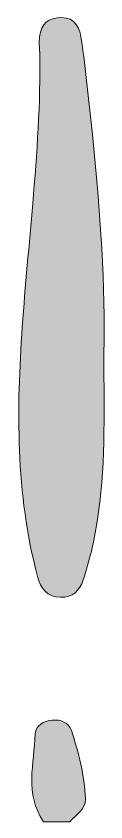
# Model space of a CAD drawing. Header units: inches. Extents: x 110 to 969, y -1021 to -59.
# Drawn here: x 510.1 to 521.3, y -999.2 to -898.7 of the extents above; entities that cross this region are included whole.
import ezdxf

# ---------------------------------------------------------------- set-up
doc = ezdxf.new("R2010")
doc.units = ezdxf.units.IN
doc.header["$MEASUREMENT"] = 0
doc.layers.add('Layer 1', color=7, linetype='Continuous')

# ---------------------------------------------------------------- blocks, each defined once
blk = doc.blocks.new('block 2')
at = {"layer": 'Layer 1', "true_color": 0x040404}
h = blk.add_hatch(color=18, dxfattribs=at)
h.dxf.hatch_style = 2
edge = h.paths.add_edge_path()
edge.add_spline(control_points=[(519.6, -913.46), (519.2, -909.47), (518.77, -905.49), (518.22, -901.52), (517.94, -899.45), (516.91, -898.7), (515.2, -898.93), (513.69, -899.12), (513.05, -899.99), (512.98, -901.97), (512.97, -902.4), (513.04, -902.83), (513.05, -903.26), (513.15, -909.55), (512.71, -915.82), (512.18, -922.08), (511.32, -932.33), (510.11, -942.56), (510.53, -952.88), (510.74, -958.19), (511.4, -963.45), (512.78, -968.6), (513.18, -970.12), (513.94, -971.16), (515.62, -971.21), (517.14, -971.26), (518, -970.41), (518.46, -969.03), (519.24, -966.66), (519.8, -964.24), (520.19, -961.77), (521.23, -955.32), (521.07, -948.82), (521.01, -940.75), (521.27, -932.67), (520.55, -923.05), (519.6, -913.46)], knot_values=[0, 0, 0, 0, 1, 1, 1, 2, 2, 2, 3, 3, 3, 4, 4, 4, 5, 5, 5, 6, 6, 6, 7, 7, 7, 8, 8, 8, 9, 9, 9, 10, 10, 10, 11, 11, 11, 12, 12, 12, 12], degree=3, periodic=1)
h = blk.add_hatch(color=18, dxfattribs=at)
h.dxf.hatch_style = 2
edge = h.paths.add_edge_path()
edge.add_spline(control_points=[(514.6, -986.54), (513.56, -986.64), (512.53, -987.21), (512.49, -988.25), (512.36, -991.94), (511.13, -995.77), (513.53, -999.22), (514.61, -999.22), (515.7, -999.23), (516.78, -999.23), (517.53, -998.34), (518.75, -997.72), (518.73, -996.37), (518.66, -993.43), (517.87, -990.61), (516.99, -987.84), (516.66, -986.82), (515.64, -986.45), (514.6, -986.54)], knot_values=[0, 0, 0, 0, 1, 1, 1, 2, 2, 2, 3, 3, 3, 4, 4, 4, 5, 5, 5, 6, 6, 6, 6], degree=3, periodic=1)
at = {"layer": 'Layer 1', "lineweight": 0}
for points, knots in [([(519.6, -913.46), (519.2, -909.47), (518.77, -905.49), (518.22, -901.52), (517.94, -899.45), (516.91, -898.7), (515.2, -898.93), (513.69, -899.12), (513.05, -899.99), (512.98, -901.97), (512.97, -902.4), (513.04, -902.83), (513.05, -903.26), (513.15, -909.55), (512.71, -915.82), (512.18, -922.08), (511.32, -932.33), (510.11, -942.56), (510.53, -952.88), (510.74, -958.19), (511.4, -963.45), (512.78, -968.6), (513.18, -970.12), (513.94, -971.16), (515.62, -971.21), (517.14, -971.26), (518, -970.41), (518.46, -969.03), (519.24, -966.66), (519.8, -964.24), (520.19, -961.77), (521.23, -955.32), (521.07, -948.82), (521.01, -940.75), (521.27, -932.67), (520.55, -923.05), (519.6, -913.46)], [0, 0, 0, 0, 1, 1, 1, 2, 2, 2, 3, 3, 3, 4, 4, 4, 5, 5, 5, 6, 6, 6, 7, 7, 7, 8, 8, 8, 9, 9, 9, 10, 10, 10, 11, 11, 11, 12, 12, 12, 12]), ([(514.6, -986.54), (513.56, -986.64), (512.53, -987.21), (512.49, -988.25), (512.36, -991.94), (511.13, -995.77), (513.53, -999.22), (514.61, -999.22), (515.7, -999.23), (516.78, -999.23), (517.53, -998.34), (518.75, -997.72), (518.73, -996.37), (518.66, -993.43), (517.87, -990.61), (516.99, -987.84), (516.66, -986.82), (515.64, -986.45), (514.6, -986.54)], [0, 0, 0, 0, 1, 1, 1, 2, 2, 2, 3, 3, 3, 4, 4, 4, 5, 5, 5, 6, 6, 6, 6])]:
    blk.add_open_spline(points, degree=3, knots=knots, dxfattribs=at)

msp = doc.modelspace()

# ---------------------------------------------------------------- block references
at = {"layer": 'Layer 1'}
msp.add_blockref('block 2', (0, 0), dxfattribs=at)

doc.saveas('drawing.dxf')
